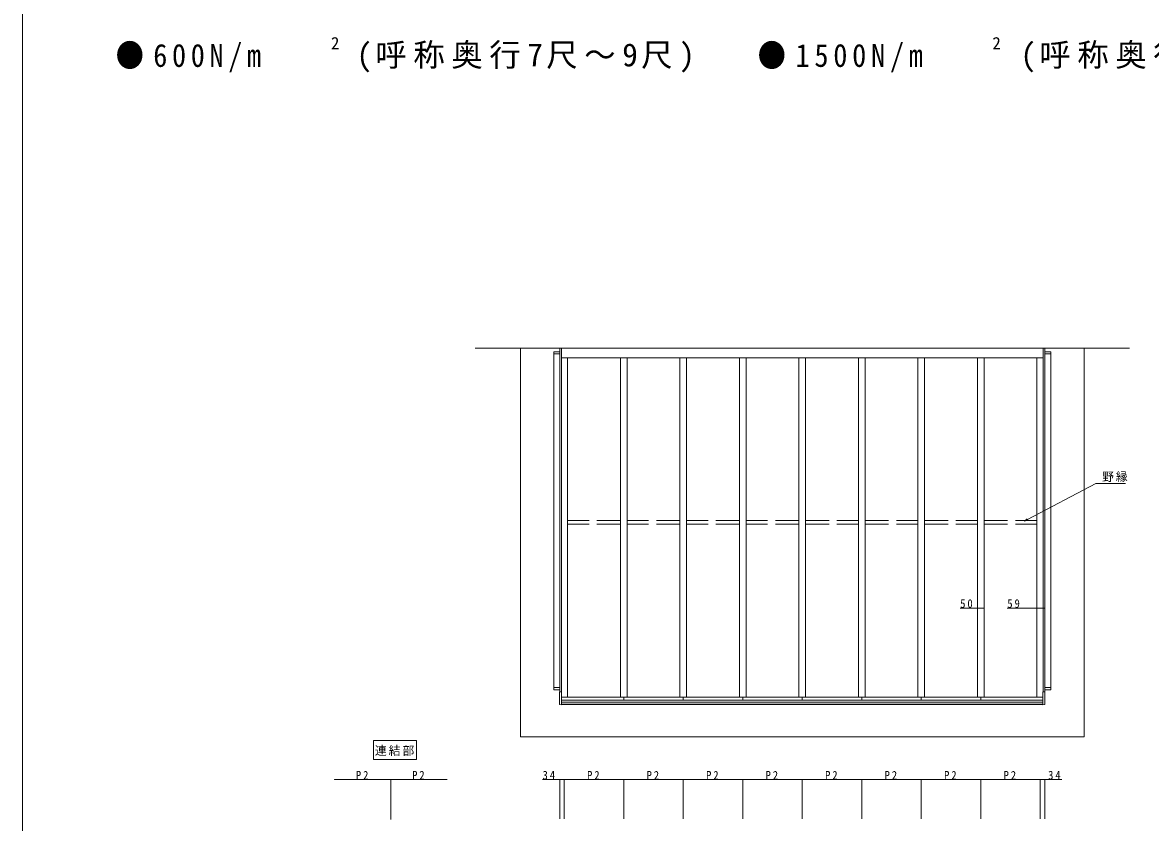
# Model space of a CAD drawing. Units: millimetres, scale not verified. Extents: x -7920 to 7920, y -12800 to 12777.
# Drawn here: x -7920 to 705, y -6428 to -317 of the extents above; entities that cross this region are included whole.
import ezdxf
from ezdxf.enums import TextEntityAlignment as Align

# ---------------------------------------------------------------- set-up
doc = ezdxf.new("R2010")
doc.units = ezdxf.units.MM
doc.header["$LTSCALE"] = 60
doc.linetypes.add('USER1', pattern=[4, 3, -1])
for name, color, linetype, lineweight in [('0-1_USER1', 7, 'Continuous', 18), ('0-2_YKK_ZWAK', 7, 'Continuous', 18), ('0-3_YKK_A1', 4, 'Continuous', 18), ('0-4_YKK_D', 6, 'Continuous', 18), ('0-5_YKK_Z1', 7, 'Continuous', 9)]:
    doc.layers.add(name, color=color, linetype=linetype, lineweight=lineweight)
doc.styles.add('ＭＳ ゴシック', font='')
doc.styles.get('ＭＳ ゴシック').set_extended_font_data('MS Gothic')

msp = doc.modelspace()

# ---------------------------------------------------------------- linework, layer by layer
at = {"layer": '0-1_USER1', "color": 3}
for p, q in [((-5237.12, -5803.65), (-4907.12, -5803.65)), ((-5237.12, -5947.65), (-5237.12, -5803.65)), ((-4907.12, -5803.65), (-4907.12, -5947.65)), ((-4907.12, -5947.65), (-5237.12, -5947.65))]:
    msp.add_line(p, q, dxfattribs=at)
at = {"layer": '0-2_YKK_ZWAK'}
msp.add_line((-7920, -12800), (-7920, 12160), dxfattribs=at)
at = {"layer": '0-3_YKK_A1'}
for p, q in [((-3857.82, -2831.44), (-3811.82, -2831.44)), ((-3857.82, -2831.44), (-3857.82, -5414.44)), ((-3811.82, -5429.58), (-3811.82, -2804.94)), ((-3799.32, -5429.33), (-3799.32, -2804.94)), ((-116.32, -5429.33), (-116.32, -2804.94)), ((-103.82, -5429.58), (-103.82, -2804.94)), ((-3857.82, -2848.44), (-3811.82, -2848.44)), ((-3799.32, -2877.77), (-116.32, -2877.77)), ((-3752.82, -5471.84), (-3752.82, -2877.77)), ((-3347.82, -5471.84), (-3347.82, -2877.77)), ((-3297.82, -5471.84), (-3297.82, -2877.77)), ((-2892.82, -5471.84), (-2892.82, -2877.77)), ((-2842.82, -5471.84), (-2842.82, -2877.77)), ((-2437.82, -5471.84), (-2437.82, -2877.77)), ((-2387.82, -5471.84), (-2387.82, -2877.77)), ((-1982.82, -5471.84), (-1982.82, -2877.77)), ((-1932.82, -5471.84), (-1932.82, -2877.77)), ((-1527.82, -5471.84), (-1527.82, -2877.77)), ((-1477.82, -5471.84), (-1477.82, -2877.77)), ((-1072.82, -5471.84), (-1072.82, -2877.77)), ((-1022.82, -5471.84), (-1022.82, -2877.77)), ((-617.82, -5471.84), (-617.82, -2877.77)), ((-567.82, -5471.84), (-567.82, -2877.77)), ((-162.82, -5471.84), (-162.82, -2877.77)), ((-103.82, -2848.44), (-57.82, -2848.44)), ((-3857.82, -5397.44), (-3811.82, -5397.44)), ((-3857.82, -5414.44), (-3811.82, -5414.44)), ((-3813.32, -5430.93), (-3813.32, -5429.9)), ((-3813.32, -5527.77), (-3813.32, -5430.93)), ((-3798.82, -5429.32), (-3813.03, -5429.6)), ((-3798.82, -5429.32), (-3798.82, -5430.43)), ((-3798.82, -5430.43), (-3798.82, -5430.78)), ((-3798.82, -5430.78), (-3798.82, -5528.69)), ((-116.82, -5429.32), (-116.82, -5430.43)), ((-116.82, -5429.32), (-102.62, -5429.6)), ((-116.82, -5430.43), (-116.82, -5430.78)), ((-116.82, -5430.78), (-116.82, -5528.69)), ((-103.82, -5397.44), (-57.82, -5397.44)), ((-103.82, -5414.44), (-57.82, -5414.44)), ((-102.32, -5430.93), (-102.32, -5429.9)), ((-102.32, -5527.77), (-102.32, -5430.93)), ((-3798.82, -5471.84), (-116.82, -5471.84)), ((-3798.82, -5493.15), (-116.82, -5493.15)), ((-3798.82, -5509.94), (-116.82, -5509.94)), ((-3322.82, -5471.84), (-3322.82, -5493.15)), ((-2867.82, -5471.84), (-2867.82, -5493.15)), ((-2412.82, -5471.84), (-2412.82, -5493.15)), ((-1957.82, -5471.84), (-1957.82, -5493.15)), ((-1502.82, -5471.84), (-1502.82, -5493.15)), ((-1047.82, -5471.84), (-1047.82, -5493.15)), ((-592.82, -5471.84), (-592.82, -5493.15)), ((-3798.82, -5528.94), (-3813.04, -5528.07)), ((-3798.82, -5523.94), (-116.82, -5523.94)), ((-3798.82, -5524.94), (-116.82, -5524.94)), ((-116.82, -5526.44), (-3798.82, -5526.44)), ((-3798.82, -5528.69), (-3798.82, -5528.94)), ((-116.82, -5528.94), (-102.61, -5528.07)), ((-116.82, -5528.69), (-116.82, -5528.94))]:
    msp.add_line(p, q, dxfattribs=at)
at = {"layer": '0-3_YKK_A1', "linetype": 'USER1'}
for p, q in [((-3347.82, -4121.64), (-3752.82, -4121.64)), ((-2892.82, -4121.64), (-3297.82, -4121.64)), ((-2437.82, -4121.64), (-2842.82, -4121.64)), ((-1982.82, -4121.64), (-2387.82, -4121.64)), ((-1932.82, -4121.64), (-1527.82, -4121.64)), ((-1477.82, -4121.64), (-1072.82, -4121.64)), ((-1022.82, -4121.64), (-617.82, -4121.64)), ((-567.82, -4121.64), (-162.82, -4121.64)), ((-3347.82, -4150.68), (-3752.82, -4150.68)), ((-2892.82, -4150.68), (-3297.82, -4150.68)), ((-2437.82, -4150.68), (-2842.82, -4150.68)), ((-1982.82, -4150.68), (-2387.82, -4150.68)), ((-1932.82, -4150.68), (-1527.82, -4150.68)), ((-1477.82, -4150.68), (-1072.82, -4150.68)), ((-1022.82, -4150.68), (-617.82, -4150.68)), ((-567.82, -4150.68), (-162.82, -4150.68))]:
    msp.add_line(p, q, dxfattribs=at)
at = {"layer": '0-3_YKK_A1'}
msp.add_lwpolyline([(-103.82, -2831.44), (-57.82, -2831.44), (-57.82, -5414.44)], dxfattribs=at)
for centre, start, end in [((-3813.02, -5429.9), 91.15842, 180), ((-102.62, -5429.9), 0, 88.84158), ((-3813.02, -5527.77), 180, 266.5), ((-102.62, -5527.77), 273.5, 0)]:
    msp.add_arc(centre, 0.3, start, end, dxfattribs=at)
at = {"layer": '0-4_YKK_D'}
for p, q in [((-235.08, -4113.45), (287.65, -3837.79)), ((287.65, -3837.79), (513.15, -3837.79)), ((-257.63, -4125.34), (-238.26, -4107.41)), ((-257.63, -4125.34), (-235.08, -4113.45)), ((-231.89, -4119.49), (-257.63, -4125.34)), ((-617.82, -4791.21), (-750.92, -4791.21)), ((-567.82, -4791.21), (-617.82, -4791.21)), ((-162.82, -4791.21), (-390.62, -4791.21)), ((-103.82, -4791.21), (-162.82, -4791.21)), ((-5533.34, -6101.65), (-5103.34, -6101.65)), ((-5533.34, -6101.65), (-5533.34, -6102.65)), ((-5103.34, -6405.25), (-5103.34, -6100.65)), ((-5103.34, -6405.25), (-5103.34, -6100.65)), ((-4673.34, -6101.65), (-5103.34, -6101.65)), ((-3811.83, -6101.65), (-3944.13, -6101.65)), ((-3811.83, -6401.65), (-3811.83, -6100.65)), ((-3777.82, -6101.65), (-3811.83, -6101.65)), ((-3777.82, -6401.65), (-3777.82, -6100.65)), ((-3777.82, -6401.65), (-3777.82, -6100.65)), ((-3777.82, -6101.65), (-3322.82, -6101.65)), ((-3322.82, -6401.65), (-3322.82, -6100.65)), ((-3322.82, -6401.65), (-3322.82, -6100.65)), ((-3322.82, -6101.65), (-2867.82, -6101.65)), ((-2867.82, -6401.65), (-2867.82, -6100.65)), ((-2867.82, -6401.65), (-2867.82, -6100.65)), ((-2867.82, -6101.65), (-2412.82, -6101.65)), ((-2412.82, -6401.65), (-2412.82, -6100.65)), ((-2412.82, -6401.65), (-2412.82, -6100.65)), ((-2412.82, -6101.65), (-1957.82, -6101.65)), ((-1957.82, -6401.65), (-1957.82, -6100.65)), ((-1957.82, -6401.65), (-1957.82, -6100.65)), ((-1957.82, -6101.65), (-1502.82, -6101.65)), ((-1502.82, -6401.65), (-1502.82, -6100.65)), ((-1502.82, -6401.65), (-1502.82, -6100.65)), ((-1502.82, -6101.65), (-1047.82, -6101.65)), ((-1047.82, -6401.65), (-1047.82, -6100.65)), ((-1047.82, -6401.65), (-1047.82, -6100.65)), ((-1047.82, -6101.65), (-592.82, -6101.65)), ((-592.82, -6401.65), (-592.82, -6100.65)), ((-592.82, -6401.65), (-592.82, -6100.65)), ((-592.82, -6101.65), (-137.82, -6101.65)), ((-137.82, -6401.65), (-137.82, -6100.65)), ((-137.82, -6401.65), (-137.82, -6100.65)), ((-137.82, -6101.65), (-103.82, -6101.65)), ((-103.82, -6401.65), (-103.82, -6100.65)), ((-103.82, -6101.65), (28.48, -6101.65))]:
    msp.add_line(p, q, dxfattribs=at)
for centre, start, end in [((-617.82, -4791.21), 0, 180), ((-617.82, -4791.21), 180, 0), ((-567.82, -4791.21), 0, 180), ((-567.82, -4791.21), 180, 0), ((-162.82, -4791.21), 0, 180), ((-162.82, -4791.21), 180, 0), ((-103.82, -4791.21), 0, 180), ((-103.82, -4791.21), 180, 0), ((-5103.34, -6101.65), 0, 180), ((-5103.34, -6101.65), 0, 180), ((-5103.34, -6101.65), 180, 0), ((-5103.34, -6101.65), 180, 0), ((-3811.83, -6101.65), 0, 180), ((-3811.83, -6101.65), 180, 0), ((-3777.82, -6101.65), 0, 180), ((-3777.82, -6101.65), 0, 180), ((-3777.82, -6101.65), 180, 0), ((-3777.82, -6101.65), 180, 0), ((-3322.82, -6101.65), 0, 180), ((-3322.82, -6101.65), 0, 180), ((-3322.82, -6101.65), 180, 0), ((-3322.82, -6101.65), 180, 0), ((-2867.82, -6101.65), 0, 180), ((-2867.82, -6101.65), 0, 180), ((-2867.82, -6101.65), 180, 0), ((-2867.82, -6101.65), 180, 0), ((-2412.82, -6101.65), 0, 180), ((-2412.82, -6101.65), 0, 180), ((-2412.82, -6101.65), 180, 0), ((-2412.82, -6101.65), 180, 0), ((-1957.82, -6101.65), 0, 180), ((-1957.82, -6101.65), 0, 180), ((-1957.82, -6101.65), 180, 0), ((-1957.82, -6101.65), 180, 0), ((-1502.82, -6101.65), 0, 180), ((-1502.82, -6101.65), 0, 180), ((-1502.82, -6101.65), 180, 0), ((-1502.82, -6101.65), 180, 0), ((-1047.82, -6101.65), 0, 180), ((-1047.82, -6101.65), 0, 180), ((-1047.82, -6101.65), 180, 0), ((-1047.82, -6101.65), 180, 0), ((-592.82, -6101.65), 0, 180), ((-592.82, -6101.65), 0, 180), ((-592.82, -6101.65), 180, 0), ((-592.82, -6101.65), 180, 0), ((-137.82, -6101.65), 0, 180), ((-137.82, -6101.65), 0, 180), ((-137.82, -6101.65), 180, 0), ((-137.82, -6101.65), 180, 0), ((-103.82, -6101.65), 0, 180), ((-103.82, -6101.65), 180, 0)]:
    msp.add_arc(centre, 1.59, start, end, dxfattribs=at)
at = {"layer": '0-5_YKK_Z1'}
for p, q in [((-4457.82, -2804.94), (545, -2804.94)), ((197.18, -5774.94), (197.18, -2804.94))]:
    msp.add_line(p, q, dxfattribs=at)
msp.add_lwpolyline([(197.18, -5774.94), (-4112.82, -5774.94), (-4112.82, -2804.94)], dxfattribs=at)

# ---------------------------------------------------------------- texts
at = {"layer": '0-1_USER1', "style": 'ＭＳ ゴシック'}
for p in [(-5561.09, -548.81), (-503.48, -548.81)]:
    msp.add_text('2', height=93.84, dxfattribs=at).set_placement(p, align=Align.BOTTOM_LEFT)
at = {"layer": '0-1_USER1', "attachment_point": 7, "style": 'ＭＳ ゴシック'}
for s, insert, char_height in [('\\T1.33;\\W0.9;●600N/m', (-7207.89, -698.16), 176), ('\\T1.21;(呼称奥行7尺～9尺)', (-5367.07, -698.16), 176), ('\\T1.34;\\W0.9;●1500N/m', (-2298.57, -698.16), 176), ('\\T1.21;(呼称奥行5尺～9尺)', (-289.72, -698.16), 176), ('\\T1.17;連結部', (-5225.54, -5920.65), 65.98)]:
    msp.add_mtext(s, dxfattribs=dict(at, insert=insert, char_height=char_height))
at = {"layer": '0-4_YKK_D', "color": 7, "char_height": 65.98, "attachment_point": 7, "style": 'ＭＳ ゴシック'}
for s, insert in [('\\T1.17;野縁', (334.83, -3827.62)), ('\\T1.37;\\W0.9;50', (-749.92, -4790.21)), ('\\T1.37;\\W0.9;59', (-389.62, -4790.21)), ('\\T1.37;\\W0.9;P2', (-5371.14, -6100.65)), ('\\T1.37;\\W0.9;P2', (-4941.14, -6100.65)), ('\\T1.37;\\W0.9;34', (-3943.53, -6101.05)), ('\\T1.37;\\W0.9;P2', (-3603.12, -6101.05)), ('\\T1.37;\\W0.9;P2', (-3148.12, -6101.05)), ('\\T1.37;\\W0.9;P2', (-2693.12, -6101.05)), ('\\T1.37;\\W0.9;P2', (-2238.12, -6101.05)), ('\\T1.37;\\W0.9;P2', (-1783.12, -6101.05)), ('\\T1.37;\\W0.9;P2', (-1328.12, -6101.05)), ('\\T1.37;\\W0.9;P2', (-873.12, -6101.05)), ('\\T1.37;\\W0.9;P2', (-418.12, -6101.05)), ('\\T1.37;\\W0.9;34', (-77.72, -6101.05))]:
    msp.add_mtext(s, dxfattribs=dict(at, insert=insert))

doc.saveas('drawing.dxf')
